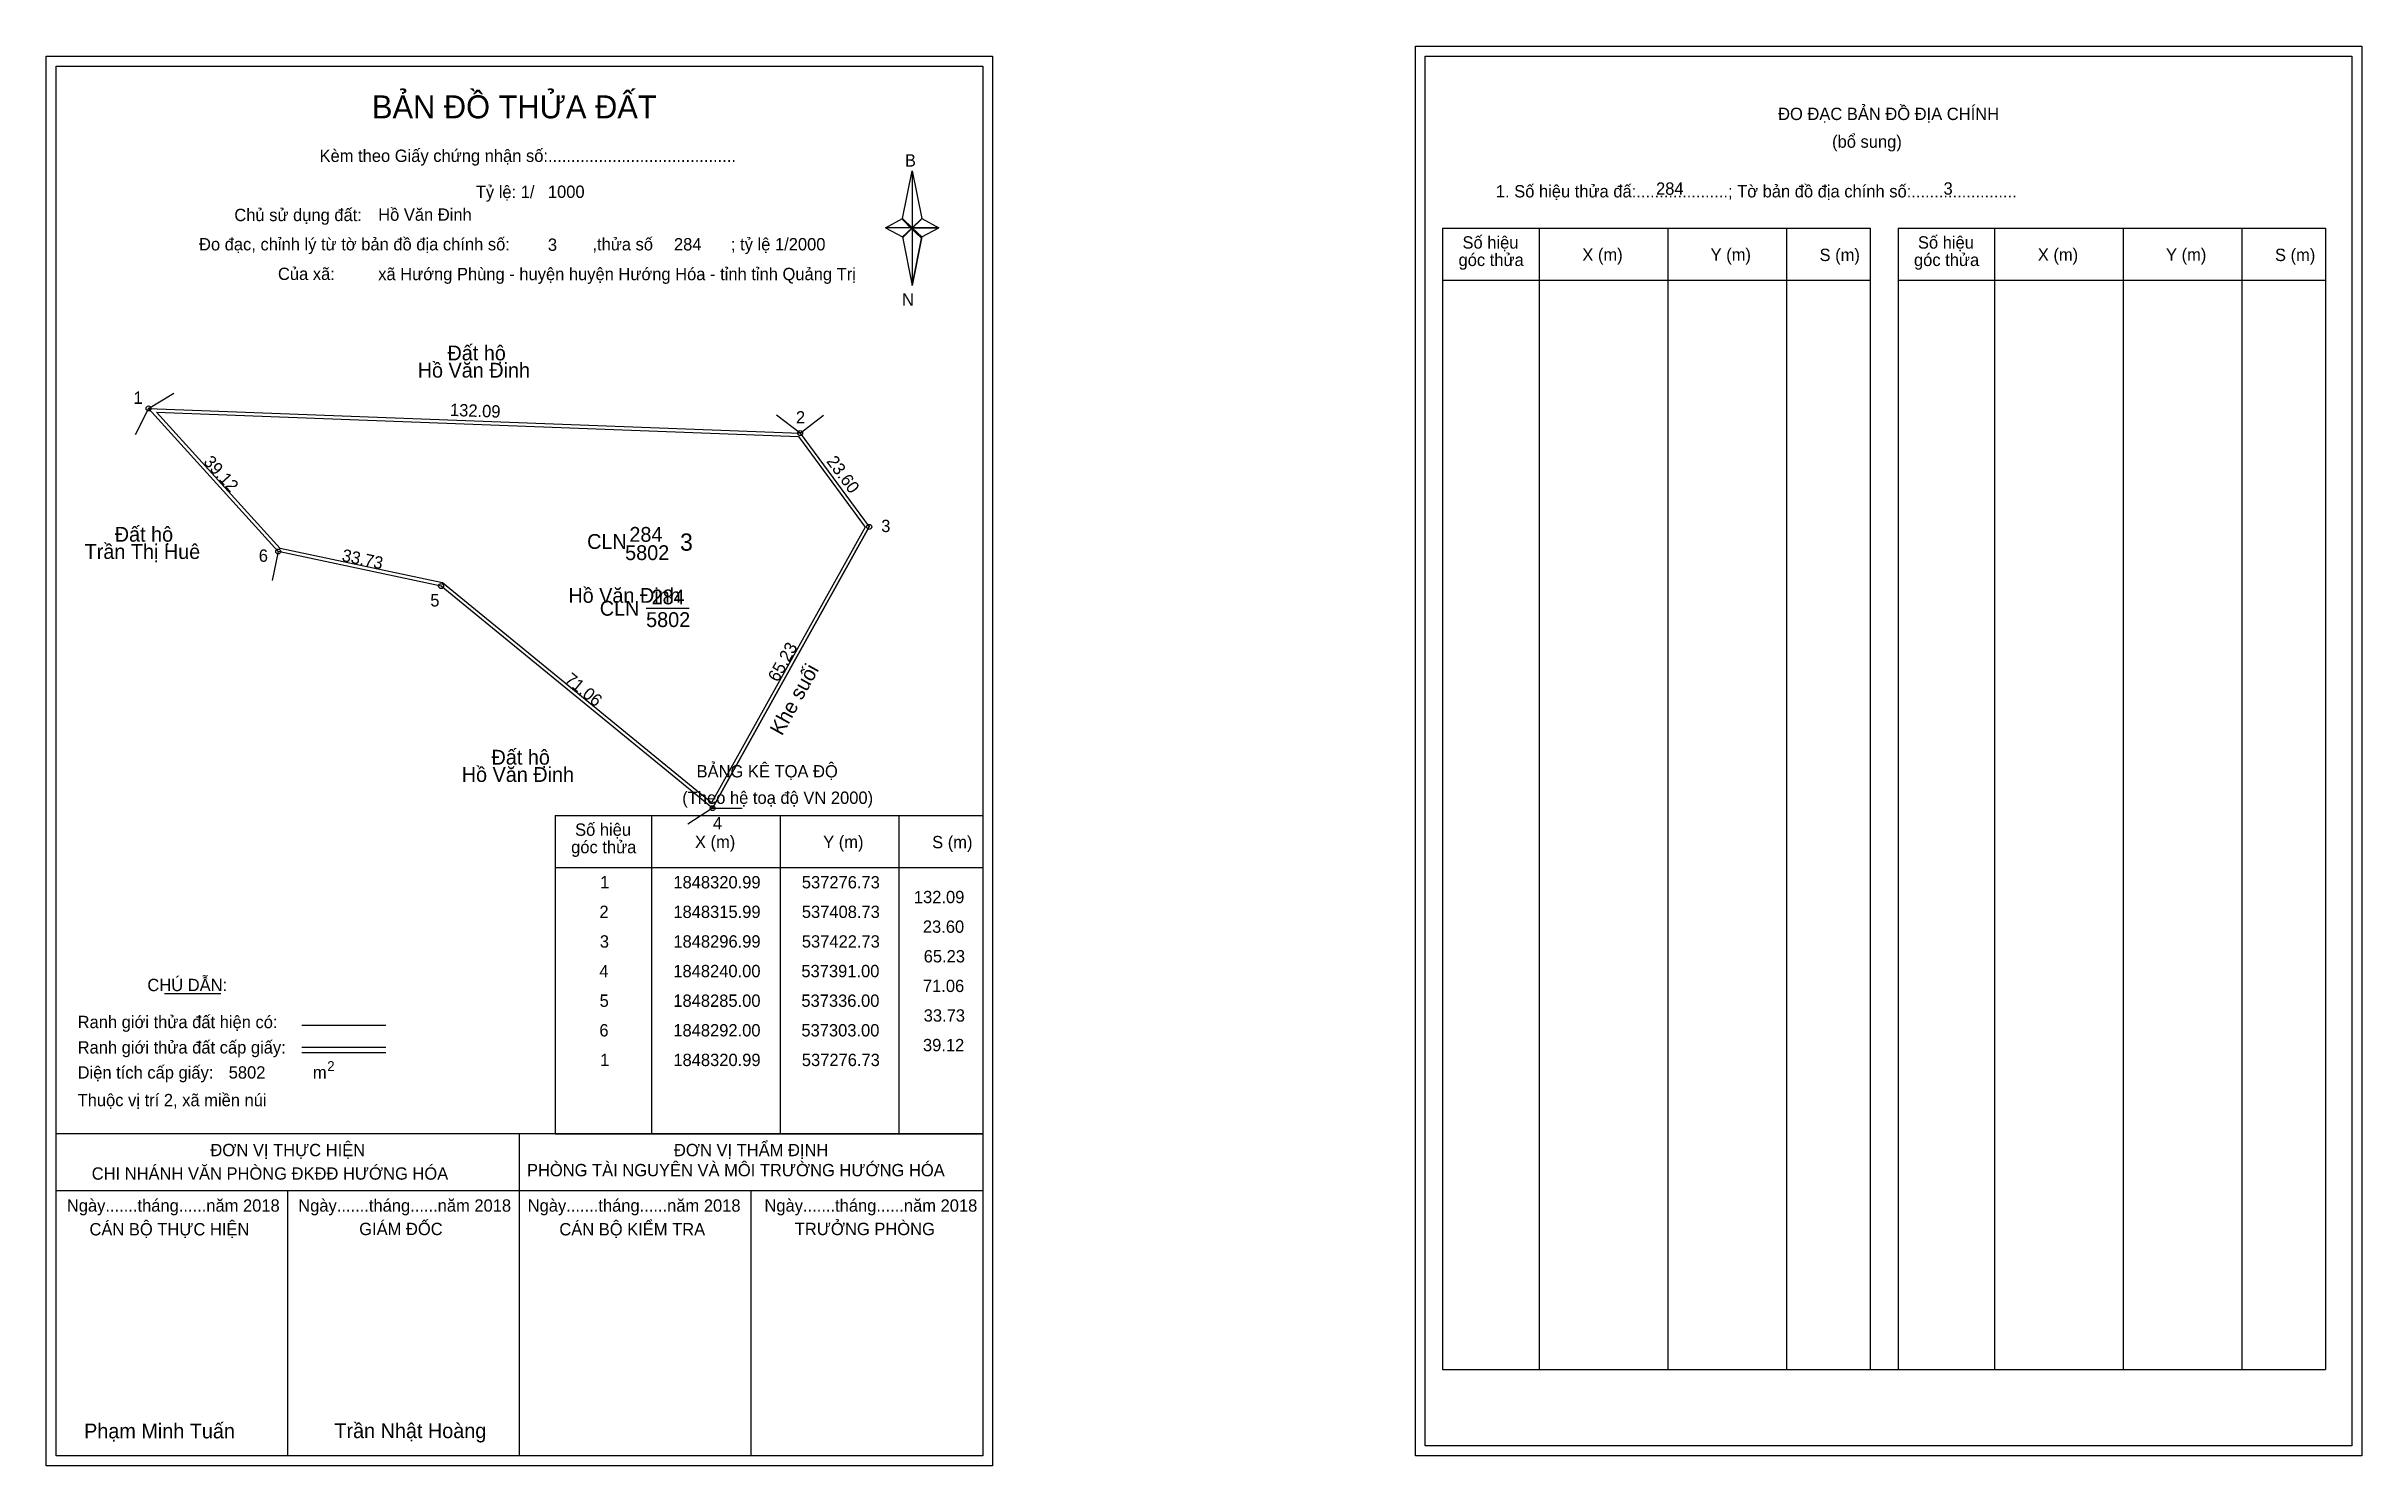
# Model space of a CAD drawing. Extents: x 537256 to 537725, y 1848107 to 1848394.
import ezdxf

# ---------------------------------------------------------------- set-up
doc = ezdxf.new("R2010")
doc.units = 0
for name, color, linetype in [('Level 1', 7, 'Continuous'), ('Level 10', 7, 'Continuous'), ('Level 11', 7, 'Continuous'), ('Level 13', 7, 'Continuous'), ('Level 2', 7, 'Continuous'), ('Level 22', 7, 'Continuous'), ('Level 27', 7, 'Continuous'), ('Level 3', 7, 'Continuous'), ('Level 36', 7, 'Continuous'), ('Level 4', 7, 'Continuous'), ('Level 49', 7, 'Continuous'), ('Level 5', 7, 'Continuous'), ('Level 53', 7, 'Continuous'), ('Level 55', 7, 'Continuous'), ('Level 6', 7, 'Continuous'), ('Level 63', 7, 'Continuous'), ('Level 7', 7, 'Continuous'), ('Level 9', 7, 'Continuous')]:
    doc.layers.add(name, color=color, linetype=linetype)

msp = doc.modelspace()

# ---------------------------------------------------------------- linework, layer by layer
at = {"layer": 'Level 1'}
for p, q in [((537535.35, 1848392.36), (537535.35, 1848392.36)), ((537258.03, 1848390.36), (537258.03, 1848390.36)), ((537429.45, 1848359.48), (537431.42, 1848369.12)), ((537431.42, 1848369.12), (537431.42, 1848357.59)), ((537431.42, 1848369.12), (537433.38, 1848359.48)), ((537426, 1848357.59), (537429.45, 1848359.48)), ((537429.45, 1848359.48), (537431.42, 1848357.59)), ((537431.27, 1848357.37), (537429.45, 1848359.26)), ((537433.24, 1848359.26), (537431.27, 1848357.37)), ((537431.27, 1848357.37), (537433.24, 1848359.26)), ((537433.38, 1848359.48), (537431.42, 1848357.59)), ((537431.42, 1848357.59), (537429.45, 1848355.75)), ((537431.27, 1848357.37), (537429.45, 1848355.53)), ((537429.45, 1848355.53), (537431.27, 1848357.37)), ((537429.45, 1848355.75), (537431.42, 1848345.89)), ((537433.24, 1848355.53), (537431.27, 1848357.37)), ((537431.42, 1848357.59), (537431.42, 1848345.89)), ((537431.42, 1848357.59), (537436.83, 1848357.59)), ((537431.42, 1848357.59), (537433.38, 1848355.75)), ((537433.38, 1848355.75), (537431.42, 1848345.89)), ((537433.38, 1848355.75), (537436.83, 1848357.59)), ((537538.88, 1848357.5), (537625.48, 1848357.5)), ((537558.47, 1848126.24), (537558.47, 1848357.5)), ((537584.54, 1848126.24), (537584.54, 1848357.5)), ((537608.52, 1848357.5), (537608.52, 1848126.24)), ((537625.48, 1848357.5), (537625.48, 1848126.24)), ((537631.14, 1848357.5), (537717.74, 1848357.5)), ((537650.73, 1848126.24), (537650.73, 1848357.5)), ((537676.8, 1848126.24), (537676.8, 1848357.5)), ((537700.77, 1848357.5), (537700.77, 1848126.24)), ((537717.74, 1848357.5), (537717.74, 1848126.24)), ((537538.88, 1848346.98), (537625.48, 1848346.98)), ((537631.14, 1848346.98), (537717.74, 1848346.98)), ((537359.12, 1848238.53), (537445.72, 1848238.53)), ((537378.71, 1848174.01), (537378.71, 1848238.53)), ((537404.78, 1848174.01), (537404.78, 1848238.53)), ((537428.75, 1848238.53), (537428.75, 1848174.01)), ((537359.12, 1848228), (537445.72, 1848228)), ((537279.94, 1848202.42), (537291.35, 1848202.42)), ((537307.81, 1848196.02), (537324.82, 1848196.02)), ((537307.81, 1848191.57), (537324.82, 1848191.57)), ((537307.81, 1848190.48), (537324.82, 1848190.48)), ((537364.85, 1848174.01), (537258.02, 1848174.01)), ((537445.72, 1848174.01), (537340.88, 1848174.01)), ((537351.87, 1848108.78), (537351.87, 1848174.01)), ((537359.12, 1848174), (537445.72, 1848174)), ((537445.72, 1848162.46), (537258.02, 1848162.46)), ((537304.95, 1848108.78), (537304.95, 1848162.46)), ((537398.8, 1848108.78), (537398.8, 1848162.46)), ((537538.88, 1848126.24), (537717.74, 1848126.24)), ((537723.05, 1848110.78), (537723.05, 1848110.78)), ((537445.72, 1848108.78), (537445.72, 1848108.78))]:
    msp.add_line(p, q, dxfattribs=at)
for points in [[(537429.45, 1848359.48), (537431.42, 1848369.12), (537431.42, 1848357.59)], [(537431.42, 1848357.59), (537433.38, 1848359.48), (537436.83, 1848357.59)], [(537426, 1848357.59), (537429.45, 1848355.75), (537431.42, 1848357.59)], [(537431.42, 1848357.59), (537431.42, 1848345.89), (537433.38, 1848355.75)]]:
    msp.add_lwpolyline(points, close=True, dxfattribs=at)
at = {"layer": 'Level 10'}
for p, q in [((537276.73, 1848320.99), (537303, 1848292)), ((537391, 1848240), (537422.73, 1848296.99))]:
    msp.add_line(p, q, dxfattribs=at)
for points in [[(537276.73, 1848320.99), (537408.73, 1848315.99), (537422.73, 1848296.99), (537391, 1848240), (537336, 1848285), (537303, 1848292)], [(537278.37, 1848320.23), (537408.37, 1848315.3), (537421.9, 1848296.94), (537390.8, 1848241.07), (537336.31, 1848285.65), (537303.37, 1848292.64)]]:
    msp.add_lwpolyline(points, close=True, dxfattribs=at)
at = {"layer": 'Level 11'}
for centre in [(537276.73, 1848320.99), (537276.73, 1848320.99), (537408.73, 1848315.99), (537422.73, 1848296.99), (537303, 1848292), (537336, 1848285), (537391, 1848240)]:
    msp.add_circle(centre, 0.5, dxfattribs=at)
at = {"layer": 'Level 27'}
for p, q in [((537276.73, 1848320.99), (537281.89, 1848324.06)), ((537276.73, 1848320.99), (537274.05, 1848315.62)), ((537408.73, 1848315.99), (537403.95, 1848319.62)), ((537408.73, 1848315.99), (537413.49, 1848319.64)), ((537303, 1848292), (537301.75, 1848286.13)), ((537391, 1848240), (537385.96, 1848236.74)), ((537391, 1848240), (537397, 1848239.98))]:
    msp.add_line(p, q, dxfattribs=at)
at = {"layer": 'Level 3'}
for p, q in [((537538.88, 1848357.5), (537538.88, 1848126.24)), ((537631.14, 1848357.5), (537631.14, 1848126.24)), ((537359.12, 1848238.53), (537359.12, 1848174.01))]:
    msp.add_line(p, q, dxfattribs=at)
at = {"layer": 'Level 63'}
for points in [[(537256.02, 1848392.36), (537447.72, 1848392.36), (537447.72, 1848106.78), (537256.02, 1848106.78)], [(537533.35, 1848394.36), (537725.05, 1848394.36), (537725.05, 1848108.78), (537533.35, 1848108.78)], [(537535.35, 1848392.36), (537723.05, 1848392.36), (537723.05, 1848110.78), (537535.35, 1848110.78)], [(537258.02, 1848390.36), (537445.72, 1848390.36), (537445.72, 1848108.78), (537258.02, 1848108.78)]]:
    msp.add_lwpolyline(points, close=True, dxfattribs=at)
at = {"layer": 'Level 9'}
msp.add_line((537377.53, 1848280.5), (537386.22, 1848280.5), dxfattribs=at)

# ---------------------------------------------------------------- texts
at = {"layer": 'Level 1'}
for s, height, p in [('BẢN ĐỒ THỬA ĐẤT', 4.6657, (537321.99, 1848379.76)), ('ĐO ĐẠC BẢN ĐỒ ĐỊA CHÍNH', 2.5, (537606.83, 1848379.42)), ('Kèm theo Giấy chứng nhận số:.........................................', 2.5, (537311.37, 1848370.93)), ('(bổ sung)', 2.5, (537617.77, 1848373.8)), ('B', 2.5, (537429.96, 1848369.99)), ('1. Số hiệu thửa đấ:....................; Tờ bản đồ địa chính số:.......................', 2.5, (537549.66, 1848363.74)), ('Chủ sử dụng đất:', 2.5, (537294.11, 1848358.94)), ('Đo đạc, chỉnh lý từ tờ bản đồ địa chính số:                  ,thửa số                 ; tỷ lệ 1/2000', 2.5, (537286.96, 1848353.01)), ('Số hiệu', 2.5, (537542.9, 1848353.37)), ('Số hiệu', 2.5, (537635.16, 1848353.37)), ('Của xã:', 2.5, (537302.95, 1848347.01)), ('góc thửa', 2.5, (537542.1, 1848349.84)), ('X (m)', 2.5, (537567.18, 1848350.9)), ('Y (m)', 2.5, (537593.16, 1848350.9)), ('S (m)', 2.5, (537615.23, 1848350.85)), ('góc thửa', 2.5, (537634.36, 1848349.84)), ('X (m)', 2.5, (537659.44, 1848350.9)), ('Y (m)', 2.5, (537685.41, 1848350.9)), ('S (m)', 2.5, (537707.49, 1848350.85)), ('N', 2.5, (537429.36, 1848341.82)), ('BẢNG KÊ TỌA ĐỘ', 2.5, (537387.75, 1848246.23)), ('(Theo hệ toạ độ VN 2000)', 2.5, (537384.85, 1848240.87)), ('Số hiệu', 2.5, (537363.14, 1848234.4)), ('góc thửa', 2.5, (537362.34, 1848230.87)), ('X (m)', 2.5, (537387.42, 1848231.92)), ('Y (m)', 2.5, (537413.39, 1848231.92)), ('S (m)', 2.5, (537435.47, 1848231.87)), ('CHÚ DẪN:', 2.5, (537276.5, 1848202.93)), ('Ranh giới thửa đất hiện có:', 2.5, (537262.37, 1848195.43)), ('Ranh giới thửa đất cấp giấy:', 2.5, (537262.37, 1848190.29)), ('Diện tích cấp giấy:', 2.5, (537262.37, 1848185.21)), ('m', 2.5, (537310.03, 1848185.23)), ('2', 2, (537312.93, 1848186.74)), ('Thuộc vị trí 2, xã miền núi', 2.5, (537262.37, 1848179.61)), ('ĐƠN VỊ THỰC HIỆN', 2.5, (537289.26, 1848169.49)), ('ĐƠN VỊ THẨM ĐỊNH', 2.5, (537383.16, 1848169.49)), ('CHI NHÁNH VĂN PHÒNG ĐKĐĐ HƯỚNG HÓA', 2.5, (537265.22, 1848164.73)), ('PHÒNG TÀI NGUYÊN VÀ MÔI TRƯỜNG HƯỚNG HÓA', 2.5, (537353.39, 1848165.42)), ('Ngày.......tháng......năm 2018', 2.5, (537260.19, 1848158.25)), ('Ngày.......tháng......năm 2018', 2.5, (537307.06, 1848158.25)), ('Ngày.......tháng......năm 2018', 2.5, (537353.54, 1848158.25)), ('Ngày.......tháng......năm 2018', 2.5, (537401.5, 1848158.25)), ('CÁN BỘ THỰC HIỆN', 2.5, (537264.77, 1848153.44)), ('GIÁM ĐỐC', 2.5, (537319.41, 1848153.5)), ('CÁN BỘ KIỂM TRA', 2.5, (537359.95, 1848153.44)), ('TRƯỞNG PHÒNG', 2.5, (537407.64, 1848153.5)), ('Phạm Minh Tuấn', 3, (537263.68, 1848112.32)), ('Trần Nhật Hoàng', 3, (537314.38, 1848112.37))]:
    msp.add_text(s, height=height, dxfattribs=at).set_placement(p)
at = {"layer": 'Level 11'}
msp.add_text('Tỷ lệ: 1/', height=2.5, dxfattribs=at).set_placement((537343.03, 1848363.62))
at = {"layer": 'Level 13'}
for s, p in [('284', (537378.63, 1848281.3)), ('CLN', (537368.14, 1848279)), ('5802', (537377.53, 1848276.7))]:
    msp.add_text(s, height=3, dxfattribs=at).set_placement(p)
at = {"layer": 'Level 2'}
msp.add_text('Hồ Văn Đinh', height=3, dxfattribs=at).set_placement((537361.78, 1848281.61))
at = {"layer": 'Level 22'}
msp.add_text('Khe suối', height=3, rotation=60.8657, dxfattribs=at).set_placement((537405.04, 1848254.51))
at = {"layer": 'Level 3'}
msp.add_text('CLN', height=3, dxfattribs=at).set_placement((537365.58, 1848292.53))
at = {"layer": 'Level 36'}
for s, p in [('Hồ Văn Đinh', (537331.26, 1848327.23)), ('Đất hộ', (537337.29, 1848330.73)), ('Trần Thị Huê', (537263.79, 1848290.49)), ('Đất hộ', (537269.89, 1848293.99)), ('Đất hộ', (537346.21, 1848248.82)), ('Hồ Văn Đinh', (537340.18, 1848245.32))]:
    msp.add_text(s, height=3, dxfattribs=at).set_placement(p)
at = {"layer": 'Level 4'}
msp.add_text('284', height=3, dxfattribs=at).set_placement((537374.14, 1848293.97))
at = {"layer": 'Level 49'}
for s, rotation, p in [('132.09', 357.8307, (537337.76, 1848319.48)), ('39.12', 312.1821, (537287.72, 1848310.05)), ('23.60', 306.3844, (537413.95, 1848310.26)), ('33.73', 348.0239, (537315.75, 1848290.11)), ('65.23', 60.8925, (537404.22, 1848265.39)), ('71.06', 320.7106, (537360.85, 1848265.71))]:
    msp.add_text(s, height=2.5, rotation=rotation, dxfattribs=at).set_placement(p)
at = {"layer": 'Level 5'}
msp.add_text('5802', height=3, dxfattribs=at).set_placement((537373.28, 1848290.27))
at = {"layer": 'Level 53'}
for s, p in [('1', (537368.22, 1848223.75)), ('1848320.99', (537383.05, 1848223.75)), ('537276.73', (537409.07, 1848223.75)), ('132.09', (537431.77, 1848220.75)), ('2', (537368.07, 1848217.75)), ('1848315.99', (537383.05, 1848217.75)), ('537408.73', (537409.07, 1848217.75)), ('3', (537368.15, 1848211.75)), ('1848296.99', (537383.05, 1848211.75)), ('537422.73', (537409.07, 1848211.75)), ('23.60', (537433.59, 1848214.75)), ('65.23', (537433.76, 1848208.75)), ('4', (537368.06, 1848205.75)), ('1848240.00', (537383.04, 1848205.75)), ('537391.00', (537408.98, 1848205.75)), ('71.06', (537433.6, 1848202.75)), ('5', (537368.11, 1848199.75)), ('1848285.00', (537383.04, 1848199.75)), ('537336.00', (537408.98, 1848199.75)), ('33.73', (537433.76, 1848196.75)), ('6', (537368.06, 1848193.75)), ('1848292.00', (537383.04, 1848193.75)), ('537303.00', (537408.98, 1848193.75)), ('1', (537368.22, 1848187.75)), ('1848320.99', (537383.05, 1848187.75)), ('537276.73', (537409.07, 1848187.75)), ('39.12', (537433.61, 1848190.75))]:
    msp.add_text(s, height=2.5, dxfattribs=at).set_placement(p)
at = {"layer": 'Level 55'}
for s, height, p in [('1', 0.4, (537276.62, 1848320.99)), ('0', 0.11, (537276.69, 1848320.88)), ('0', 0.11, (537276.69, 1848320.88)), ('0', 0.11, (537276.69, 1848320.88)), ('2', 0.4, (537408.59, 1848315.99)), ('0', 0.11, (537408.69, 1848315.88)), ('0', 0.11, (537408.69, 1848315.88)), ('0', 0.11, (537408.69, 1848315.88)), ('0', 0.11, (537408.69, 1848315.88)), ('3', 0.4, (537422.61, 1848296.99)), ('0', 0.11, (537422.69, 1848296.88)), ('0', 0.11, (537422.69, 1848296.88)), ('6', 0.4, (537302.86, 1848292)), ('0', 0.11, (537302.96, 1848291.89)), ('0', 0.11, (537302.96, 1848291.89)), ('5', 0.4, (537335.87, 1848285)), ('0', 0.11, (537335.96, 1848284.89)), ('4', 0.4, (537390.86, 1848240)), ('0', 0.11, (537390.96, 1848239.89)), ('0', 0.11, (537390.96, 1848239.89)), ('0', 0.11, (537390.96, 1848239.89))]:
    msp.add_text(s, height=height, dxfattribs=at).set_placement(p)
at = {"layer": 'Level 6'}
for s, p in [('1000', (537357.63, 1848363.64)), ('284', (537582.11, 1848364.28)), ('3', (537640.35, 1848364.3)), ('Hồ Văn Đinh', (537323.25, 1848359.01)), ('3', (537357.63, 1848352.92)), ('284', (537383.17, 1848353)), ('xã Hướng Phùng - huyện huyện Hướng Hóa - tỉnh tỉnh Quảng Trị', (537323.26, 1848346.97)), ('5802', (537292.97, 1848185.21))]:
    msp.add_text(s, height=2.5, dxfattribs=at).set_placement(p)
at = {"layer": 'Level 7'}
msp.add_text('3', height=3.5, dxfattribs=at).set_placement((537384.39, 1848292.16))
at = {"layer": 'Level 9'}
for s, p in [('1', (537273.69, 1848321.92)), ('2', (537407.88, 1848317.94)), ('3', (537425.15, 1848295.94)), ('6', (537299.06, 1848289.92)), ('5', (537333.81, 1848280.86)), ('4', (537391.04, 1848235.68))]:
    msp.add_text(s, height=2.5, dxfattribs=at).set_placement(p)

doc.saveas('drawing.dxf')
